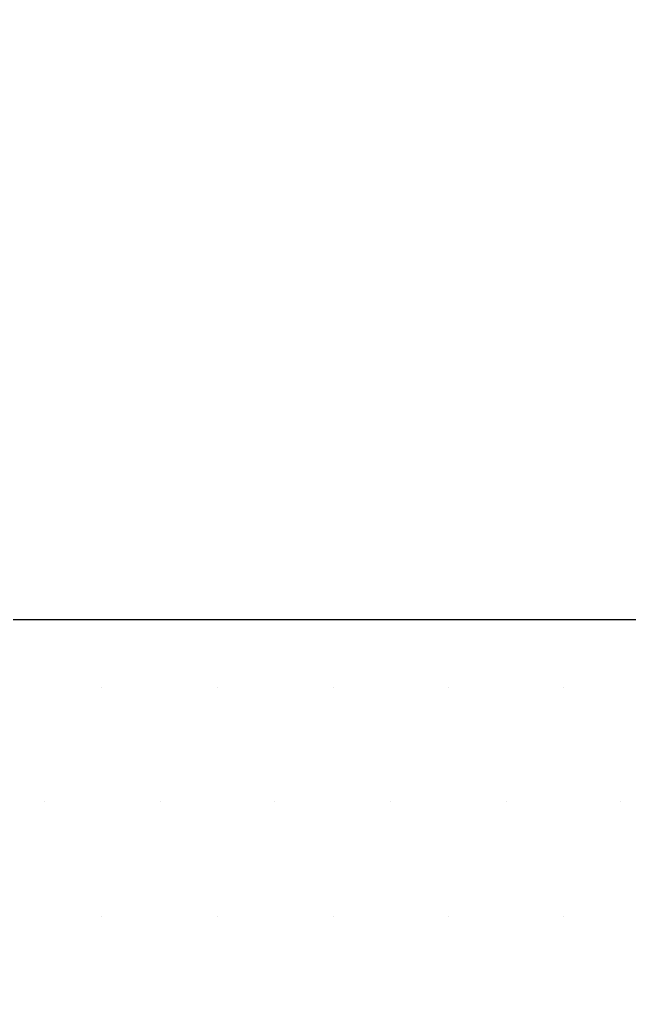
# Model space of a CAD drawing. Header units: millimetres. Extents: x 0 to 345, y 0 to 297.
# Drawn here: x 259.8783 to 260.169, y 142.6067 to 143.0806 of the extents above; entities that cross this region are included whole.
import ezdxf

# ---------------------------------------------------------------- set-up
doc = ezdxf.new("R2010")
doc.units = ezdxf.units.MM
doc.header["$LTSCALE"] = 2
doc.layers.add('CALQUE_7', color=4, linetype='Continuous')
doc.layers.add('CARTOUCHE', color=7, linetype='Continuous')

# ---------------------------------------------------------------- blocks, each defined once
blk = doc.blocks.new('A$C715108E3')
at = {"layer": 'CALQUE_7', "color": 131}
for p, q in [((-7.95644, 2.2632), (-7.95644, 2.2632)), ((-7.86442, 2.2632), (-7.86442, 2.2632)), ((-7.7724, 2.2632), (-7.7724, 2.2632)), ((-7.68094, 2.2632), (-7.68094, 2.2632)), ((-7.58911, 2.2632), (-7.58911, 2.2632)), ((-8.00179, 2.17193), (-8.00179, 2.17193)), ((-7.90996, 2.17193), (-7.90996, 2.17193)), ((-7.81888, 2.17193), (-7.81888, 2.17193)), ((-7.72667, 2.17193), (-7.72667, 2.17193)), ((-7.63484, 2.17193), (-7.63484, 2.17193)), ((-7.54357, 2.17193), (-7.54357, 2.17193)), ((-7.95644, 2.08047), (-7.95644, 2.08047)), ((-7.86442, 2.08047), (-7.86442, 2.08047)), ((-7.7724, 2.08047), (-7.7724, 2.08047)), ((-7.68094, 2.08047), (-7.68094, 2.08047)), ((-7.58911, 2.08047), (-7.58911, 2.08047))]:
    blk.add_line(p, q, dxfattribs=at)
blk.add_lwpolyline([(-17.42418, -1.45732), (-18.41522, -2.56906), (-18.65661, -2.93114), (-18.70496, -3.02785), (-11.98732, -3.7284), (-11.06956, -3.39012), (-10.63457, -2.93114), (-6.88594, 2.3168), (-8.57734, 2.3168), (-9.01233, 2.26882), (-11.52516, -1.28228), (-12.70905, 1.3505), (-13.41016, 1.1331), (-14.13489, 0.79501), (-14.15888, 0.67431), (-12.951, -2.00663)], close=True, dxfattribs=at)
blk = doc.blocks.new('A$C581E6685')
at = {"layer": 'CARTOUCHE'}
blk.add_blockref('A$C715108E3', (-31.67392, 36.3189), dxfattribs=at)

msp = doc.modelspace()

# ---------------------------------------------------------------- linework, layer by layer
at = {"layer": 'CARTOUCHE'}
msp.add_rational_spline([(246.42479, 143.85479), (246.42479, 132.96363), (246.42479, 122.07247), (246.42479, 118.23247), (250.26479, 118.23247), (295.80406, 118.23247), (341.34333, 118.23247), (345.18333, 118.23247), (345.18333, 122.07247), (345.18333, 132.96363), (345.18333, 143.85479), (345.18333, 147.69479), (341.34333, 147.69479), (295.80406, 147.69479), (250.26479, 147.69479), (246.42479, 147.69479), (246.42479, 143.85479)], [1, 1, 1, 0.707106781187, 1, 1, 1, 0.707106781187, 1, 1, 1, 0.707106781187, 1, 1, 1, 0.707106781187, 1], degree=2, knots=[0, 0, 0, 1, 1, 2.570796, 2.570796, 3.570796, 3.570796, 5.141593, 5.141593, 6.141593, 6.141593, 7.712389, 7.712389, 8.712389, 8.712389, 10.283185, 10.283185, 10.283185], dxfattribs=at)

# ---------------------------------------------------------------- block references
at = {"layer": 'CARTOUCHE', "xscale": 0.6000000000000015, "yscale": 0.6000000000000015, "zscale": 0.6000000000000015}
msp.add_blockref('A$C581E6685', (283.69553, 119.61304), dxfattribs=at)

doc.saveas('drawing.dxf')
